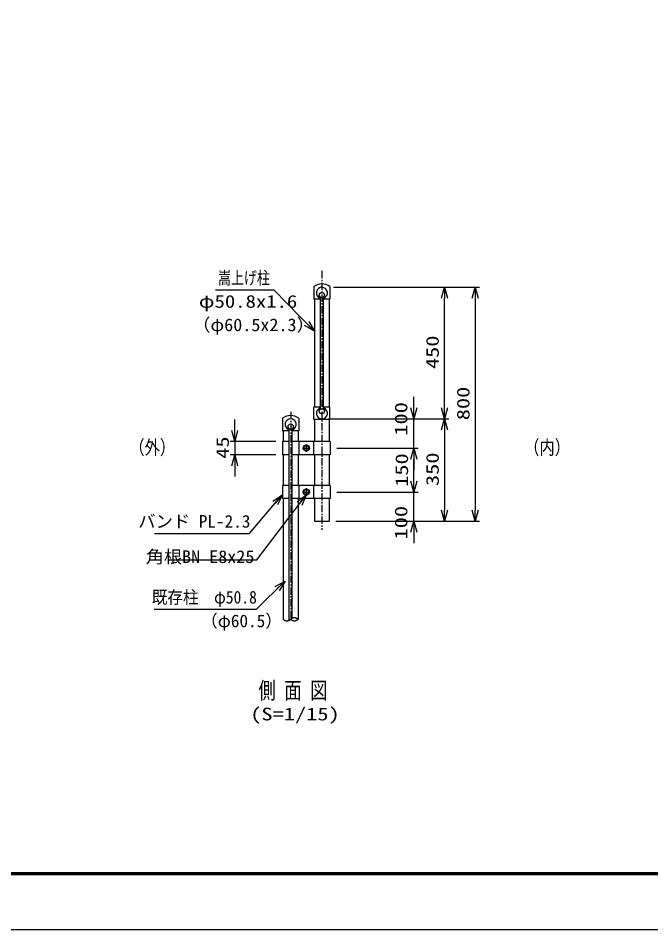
# Model space of a CAD drawing. Units: millimetres, scale not verified. Extents: x -4455 to 4455, y -3150 to 3150.
# Drawn here: x -707 to 1455, y -3150 to -33 of the extents above; entities that cross this region are included whole.
import ezdxf
from ezdxf.enums import TextEntityAlignment as Align

# ---------------------------------------------------------------- set-up
doc = ezdxf.new("R2010")
doc.units = ezdxf.units.MM
doc.header["$LTSCALE"] = 20
doc.linetypes.add('USER2', pattern=[2, 1.25, -0.25, 0.25, -0.25])
for name, color, linetype, lineweight in [('0-1_net', 2, 'Continuous', 25), ('0-2_0', 7, 'Continuous', 25), ('0-3_1', 7, 'Continuous', 25), ('0-5_band', 3, 'Continuous', 25), ('0-6_柱', 7, 'Continuous', 25), ('0-8_center', 2, 'USER2', 25), ('0-9_EXTCNT-L', 4, 'Continuous', 25), ('0-D_WAKU', 7, 'Continuous', 25)]:
    doc.layers.add(name, color=color, linetype=linetype, lineweight=lineweight)
doc.styles.add('ＭＳ ゴシック', font='')
doc.styles.get('ＭＳ ゴシック').set_extended_font_data('MS Gothic')

# ---------------------------------------------------------------- blocks, each defined once
blk = doc.blocks.new('_Open30')
at = {"layer": '0-2_0', "color": 2}
blk.add_line((0, 0), (-20, 0), dxfattribs=at)
blk.add_lwpolyline([(-20, 5.36), (0, 0), (-20, -5.36)], dxfattribs=at)

msp = doc.modelspace()

# ---------------------------------------------------------------- linework, layer by layer
at = {"layer": '0-1_net', "color": 1}
for p, q in [((370.71, -952.92), (765.17, -952.92)), ((380.71, -952.92), (870.17, -952.92)), ((353.32, -1402.91), (660.17, -1402.91)), ((353.32, -1402.91), (765.17, -1402.91)), ((386.66, -1402.91), (765.17, -1402.91)), ((381.67, -1502.92), (660.17, -1502.92)), ((381.67, -1502.92), (660.17, -1502.92)), ((381.67, -1652.92), (660.17, -1652.92)), ((381.67, -1652.92), (660.17, -1652.92)), ((378.72, -1752.92), (870.17, -1752.92)), ((378.72, -1752.92), (765.17, -1752.92)), ((378.72, -1752.92), (660.17, -1752.92))]:
    msp.add_line(p, q, dxfattribs=at)
at = {"layer": '0-1_net'}
for p, q in [((750.17, -1365.41), (750.17, -990.42)), ((855.17, -990.42), (855.17, -1715.42)), ((645.17, -1365.41), (645.17, -1327.91)), ((645.17, -1502.92), (645.17, -1402.91)), ((750.17, -1440.41), (750.17, -1715.42)), ((645.17, -1540.42), (645.17, -1577.92)), ((645.17, -1615.42), (645.17, -1540.42)), ((645.17, -1615.42), (645.17, -1577.92)), ((645.17, -1752.92), (645.17, -1652.92)), ((645.17, -1790.42), (645.17, -1827.92))]:
    msp.add_line(p, q, dxfattribs=at)
at = {"layer": '0-2_0', "color": 2}
for p, q in [((32.63, -1442.92), (32.63, -1405.42)), ((32.63, -1480.42), (32.63, -1525.42)), ((32.63, -1562.92), (32.63, -1600.42))]:
    msp.add_line(p, q, dxfattribs=at)
at = {"layer": '0-2_0', "color": 1}
for p, q in [((173.27, -1480.42), (17.63, -1480.42)), ((173.27, -1525.42), (17.63, -1525.42))]:
    msp.add_line(p, q, dxfattribs=at)
at = {"layer": '0-2_0', "color": 3}
msp.add_lwpolyline([(-4455, 3149.95), (4455, 3149.95), (4455, -3150.05), (-4455, -3150.05)], close=True, dxfattribs=at)
at = {"layer": '0-2_0'}
for points in [[(-4155, 2962.45), (4155, 2962.45), (4155, -2962.55), (-4155, -2962.55)], [(-4153.13, 2960.58), (4153.12, 2960.58), (4153.12, -2960.67), (-4153.13, -2960.67)], [(-4151.25, 2958.7), (4151.25, 2958.7), (4151.25, -2958.8), (-4151.25, -2958.8)], [(-4149.38, 2956.83), (4149.37, 2956.83), (4149.37, -2956.92), (-4149.38, -2956.92)], [(-4147.5, 2954.95), (4147.5, 2954.95), (4147.5, -2955.05), (-4147.5, -2955.05)]]:
    msp.add_lwpolyline(points, close=True, dxfattribs=at)
for points in [[(-33.01, -961.91), (166.76, -961.91), (303.69, -1101.3)], [(-243.13, -2054.05), (107.23, -2054.05), (203.43, -1959.07)]]:
    msp.add_lwpolyline(points, dxfattribs=at)
at = {"layer": '0-2_0', "color": 3}
for points in [[(-241.82, -1794.51), (83.44, -1794.51), (194.13, -1664.26)], [(-191.56, -1885.43), (108.6, -1885.43), (275.94, -1664.85)]]:
    msp.add_lwpolyline(points, dxfattribs=at)
at = {"layer": '0-3_1'}
for p, q in [((303.32, -950.41), (303.32, -993.41)), ((325.82, -993.41), (303.32, -993.41)), ((325.35, -986.52), (320.23, -981.4)), ((325.82, -1369.03), (325.82, -986.79)), ((335.82, -1369.03), (335.82, -986.79)), ((336.28, -986.52), (341.4, -981.4)), ((303.32, -1405.41), (303.32, -1362.41)), ((325.82, -1362.41), (303.32, -1362.41)), ((325.35, -1369.3), (320.23, -1374.42)), ((358.32, -1362.41), (335.82, -1362.41)), ((336.28, -1369.3), (341.4, -1374.42)), ((358.32, -1405.41), (358.32, -1362.41)), ((196.62, -1400.41), (196.62, -1443.41)), ((251.62, -1400.41), (251.62, -1443.41)), ((218.65, -1436.52), (213.53, -1431.4)), ((229.58, -1436.52), (234.7, -1431.4)), ((358.32, -1405.41), (303.32, -1405.41)), ((219.12, -1443.41), (196.62, -1443.41)), ((219.17, -2092.08), (219.12, -1436.79)), ((229.17, -2085.44), (229.12, -1436.79)), ((251.62, -1443.41), (229.12, -1443.41))]:
    msp.add_line(p, q, dxfattribs=at)
msp.add_lwpolyline([(358.32, -950.41), (358.32, -993.41), (335.82, -993.41)], dxfattribs=at)
for centre in [(330.82, -979.31), (330.82, -1376.51), (224.12, -1429.31)]:
    msp.add_circle(centre, 9, dxfattribs=at)
for centre, radius, start, end in [((330.82, -987.93), 46.52, 53.75753, 126.24036), ((330.84, -971.91), 19, 292.92938, 245.65717), ((323.84, -987.38), 2, 245.55466, 10.65671), ((337.84, -987.39), 2, 169.34322, 276.63275), ((330.84, -1383.91), 19, 114.34283, 67.07062), ((323.84, -1368.44), 2, 349.34329, 114.44534), ((337.84, -1368.43), 2, 83.36725, 190.65678), ((224.12, -1437.93), 46.52, 53.75753, 126.24036), ((224.14, -1421.91), 19, 292.92938, 245.65717), ((217.14, -1437.38), 2, 245.55466, 10.65671), ((231.14, -1437.39), 2, 169.34322, 276.63275)]:
    msp.add_arc(centre, radius, start, end, dxfattribs=at)
at = {"layer": '0-5_band'}
for p, q in [((219.17, -1480.42), (195.77, -1480.42)), ((195.77, -1480.42), (195.77, -1525.42)), ((359.17, -1480.42), (229.17, -1480.42)), ((252.47, -1480.42), (252.47, -1525.42)), ((277.47, -1493.14), (268.95, -1498.06)), ((277.47, -1490), (277.47, -1515.83)), ((277.47, -1493.14), (285.98, -1498.06)), ((302.47, -1480.42), (302.47, -1525.42)), ((359.17, -1480.42), (359.17, -1525.42)), ((219.17, -1525.42), (195.77, -1525.42)), ((302.47, -1525.42), (229.17, -1525.42)), ((359.17, -1525.42), (262.47, -1525.42)), ((264.55, -1502.92), (290.38, -1502.92)), ((268.95, -1498.06), (268.95, -1507.77)), ((277.47, -1512.69), (268.95, -1507.77)), ((277.47, -1512.69), (285.98, -1507.77)), ((285.98, -1507.77), (285.98, -1498.06)), ((195.77, -1630.42), (195.77, -1675.42)), ((219.17, -1630.42), (195.77, -1630.42)), ((359.17, -1630.42), (229.17, -1630.42)), ((252.47, -1630.42), (252.47, -1675.42)), ((277.47, -1643.14), (268.95, -1648.06)), ((268.95, -1648.06), (268.95, -1657.77)), ((277.47, -1640), (277.47, -1665.83)), ((277.47, -1643.14), (285.98, -1648.06)), ((285.98, -1657.77), (285.98, -1648.06)), ((302.47, -1630.42), (302.47, -1675.42)), ((359.17, -1630.42), (359.17, -1675.42)), ((219.17, -1675.42), (195.77, -1675.42)), ((302.47, -1675.42), (229.17, -1675.42)), ((359.17, -1675.42), (262.47, -1675.42)), ((264.55, -1652.92), (290.38, -1652.92)), ((277.47, -1662.69), (268.95, -1657.77)), ((277.47, -1662.69), (285.98, -1657.77))]:
    msp.add_line(p, q, dxfattribs=at)
for centre, radius in [((277.47, -1502.92), 10.5), ((277.47, -1502.92), 8.52), ((277.47, -1652.92), 10.5), ((277.47, -1652.92), 8.52)]:
    msp.add_circle(centre, radius, dxfattribs=at)
at = {"layer": '0-6_柱'}
for p, q in [((305.42, -993.41), (305.42, -1362.41)), ((356.21, -993.41), (356.22, -1362.41)), ((305.42, -1405.41), (305.42, -1480.42)), ((356.22, -1405.41), (356.22, -1480.42)), ((198.66, -1443.41), (198.72, -1480.42)), ((249.47, -1443.41), (249.52, -1480.42)), ((198.72, -1525.42), (198.72, -1630.42)), ((249.52, -1525.42), (249.52, -1630.42)), ((305.42, -1525.42), (305.42, -1630.42)), ((356.22, -1525.42), (356.22, -1630.42)), ((198.72, -1675.42), (198.72, -2088.79)), ((249.52, -1675.42), (249.52, -2088.79)), ((356.22, -1675.42), (356.22, -1752.92))]:
    msp.add_line(p, q, dxfattribs=at)
msp.add_lwpolyline([(305.42, -1675.42), (305.42, -1752.92), (356.22, -1752.92)], dxfattribs=at)
at = {"layer": '0-8_center'}
for p, q in [((330.82, -897.11), (330.82, -1782.59)), ((224.12, -1379.05), (224.12, -2088.79))]:
    msp.add_line(p, q, dxfattribs=at)
at = {"layer": '0-9_EXTCNT-L'}
for points in [[(229.71, -2085.13), (229.2, -2085.42), (228.69, -2085.73), (228.18, -2086.04), (227.67, -2086.36), (227.17, -2086.69), (226.66, -2087.03), (226.15, -2087.38), (225.64, -2087.73), (225.13, -2088.08), (224.63, -2088.43), (224.12, -2088.79)], [(249.52, -2088.79), (249.01, -2088.43), (248.5, -2088.08), (247.99, -2087.73), (247.49, -2087.38), (246.98, -2087.03), (246.47, -2086.69), (245.96, -2086.36), (245.45, -2086.04), (244.95, -2085.73), (244.44, -2085.42), (243.93, -2085.13), (243.42, -2084.85), (242.91, -2084.58), (242.41, -2084.33), (241.9, -2084.09), (241.39, -2083.87), (240.88, -2083.67), (240.37, -2083.49), (239.87, -2083.33), (239.36, -2083.19), (238.85, -2083.08), (238.34, -2082.98), (237.83, -2082.92), (237.33, -2082.87), (236.82, -2082.86), (236.31, -2082.87), (235.8, -2082.92), (235.29, -2082.98), (234.79, -2083.08), (234.28, -2083.19), (233.77, -2083.33), (233.26, -2083.49), (232.75, -2083.67), (232.25, -2083.87), (231.74, -2084.09), (231.23, -2084.33), (230.72, -2084.58), (230.21, -2084.85), (229.71, -2085.13)], [(204.3, -2092.45), (203.8, -2092.16), (203.29, -2091.85), (202.78, -2091.54), (202.27, -2091.21), (201.76, -2090.88), (201.26, -2090.54), (200.75, -2090.2), (200.24, -2089.85), (199.73, -2089.5), (199.22, -2089.14), (198.72, -2088.79)], [(224.12, -2088.79), (223.61, -2089.14), (223.1, -2089.5), (222.59, -2089.85), (222.08, -2090.2), (221.58, -2090.54), (221.07, -2090.88), (220.56, -2091.21), (220.05, -2091.54), (219.54, -2091.85), (219.04, -2092.16), (218.53, -2092.45), (218.02, -2092.73), (217.51, -2093), (217, -2093.25), (216.5, -2093.48), (215.99, -2093.7), (215.48, -2093.9), (214.97, -2094.08), (214.46, -2094.24), (213.96, -2094.38), (213.45, -2094.5), (212.94, -2094.59), (212.43, -2094.66), (211.92, -2094.7), (211.42, -2094.72), (210.91, -2094.7), (210.4, -2094.66), (209.89, -2094.59), (209.38, -2094.5), (208.88, -2094.38), (208.37, -2094.24), (207.86, -2094.08), (207.35, -2093.9), (206.84, -2093.7), (206.34, -2093.48), (205.83, -2093.25), (205.32, -2093), (204.81, -2092.73), (204.3, -2092.45)], [(229.71, -2092.45), (229.2, -2092.16), (228.69, -2091.85), (228.18, -2091.54), (227.67, -2091.21), (227.17, -2090.88), (226.66, -2090.54), (226.15, -2090.2), (225.64, -2089.85), (225.13, -2089.5), (224.63, -2089.14), (224.12, -2088.79)], [(249.52, -2088.79), (249.01, -2089.14), (248.5, -2089.5), (247.99, -2089.85), (247.49, -2090.2), (246.98, -2090.54), (246.47, -2090.88), (245.96, -2091.21), (245.45, -2091.54), (244.95, -2091.85), (244.44, -2092.16), (243.93, -2092.45), (243.42, -2092.73), (242.91, -2093), (242.41, -2093.25), (241.9, -2093.48), (241.39, -2093.7), (240.88, -2093.9), (240.37, -2094.08), (239.87, -2094.24), (239.36, -2094.38), (238.85, -2094.5), (238.34, -2094.59), (237.83, -2094.66), (237.33, -2094.7), (236.82, -2094.72), (236.31, -2094.7), (235.8, -2094.66), (235.29, -2094.59), (234.79, -2094.5), (234.28, -2094.38), (233.77, -2094.24), (233.26, -2094.08), (232.75, -2093.9), (232.25, -2093.7), (231.74, -2093.48), (231.23, -2093.25), (230.72, -2093), (230.21, -2092.73), (229.71, -2092.45)]]:
    msp.add_lwpolyline(points, dxfattribs=at)
at = {"layer": '0-D_WAKU', "color": 3}
msp.add_lwpolyline([(-4455, 3149.95), (4455, 3149.95), (4455, -3150.05), (-4455, -3150.05)], close=True, dxfattribs=at)
at = {"layer": '0-D_WAKU'}
for points in [[(-4155, 2962.45), (4155, 2962.45), (4155, -2962.55), (-4155, -2962.55)], [(-4153.13, 2960.58), (4153.12, 2960.58), (4153.12, -2960.67), (-4153.13, -2960.67)], [(-4151.25, 2958.7), (4151.25, 2958.7), (4151.25, -2958.8), (-4151.25, -2958.8)], [(-4149.38, 2956.83), (4149.37, 2956.83), (4149.37, -2956.92), (-4149.38, -2956.92)], [(-4147.5, 2954.95), (4147.5, 2954.95), (4147.5, -2955.05), (-4147.5, -2955.05)]]:
    msp.add_lwpolyline(points, close=True, dxfattribs=at)

# ---------------------------------------------------------------- block references
at = {"layer": '0-1_net', "xscale": 1.875, "yscale": 1.875}
for p, rotation in [((750.17, -952.92), 90), ((855.17, -952.92), 90), ((645.17, -1402.91), 270), ((750.17, -1402.91), 270), ((750.17, -1402.91), 90), ((645.17, -1502.92), 90), ((645.17, -1502.92), 90), ((645.17, -1652.92), 270), ((645.17, -1652.92), 270), ((750.17, -1752.92), 270), ((855.17, -1752.92), 270), ((645.17, -1752.92), 90)]:
    msp.add_blockref('_Open30', p, dxfattribs=dict(at, rotation=rotation))
at = {"layer": '0-2_0', "xscale": 1.875, "yscale": 1.875}
for p, rotation in [((305.46, -1103.07), 315.00729), ((32.63, -1480.42), 270), ((32.63, -1525.42), 90), ((195.77, -1662.38), 49.00898), ((277.47, -1662.86), 52.40512), ((205.24, -1957.34), 43.89804)]:
    msp.add_blockref('_Open30', p, dxfattribs=dict(at, rotation=rotation))

# ---------------------------------------------------------------- texts
at = {"layer": '0-1_net', "color": 3, "style": 'ＭＳ ゴシック', "width": 1.3}
for s, p in [('450', (743.5, -1232.56)), ('800', (848.5, -1407.56)), ('100', (636, -1460.29)), ('150', (638.5, -1635.29)), ('350', (743.5, -1632.56)), ('100', (636, -1815.24))]:
    msp.add_text(s, height=43.26, rotation=90, dxfattribs=at).set_placement(p, align=Align.BOTTOM_LEFT)
at = {"layer": '0-2_0', "color": 3, "style": 'ＭＳ ゴシック'}
for s, height, width, p in [('嵩上げ柱', 43.26, 0.75, (-24.14, -955.24)), ('φ50.8x1.6', 43.3, 1.2, (-89.86, -1035.82)), ('（φ60.5x2.3）', 43.3, 1.05, (-112.24, -1115.82)), ('（外）', 48.09, 0.8, (-327.84, -1538.77)), ('（内）', 48.09, 0.8, (1022.07, -1538.77)), ('角根BN E8x25', 43.3, 1.05, (-271.37, -1908.76)), ('既存柱\u3000φ50.8', 43.3, 0.9, (-250.51, -2047.38)), ('側 面 図', 57.77, 0.75, (113.97, -2377.58)), ('(S=1/15)', 43.26, 1.3, (85.8, -2446.94))]:
    msp.add_text(s, height=height, dxfattribs=dict(at, width=width)).set_placement(p, align=Align.BOTTOM_LEFT)
at = {"layer": '0-2_0', "color": 3, "style": 'ＭＳ ゴシック', "width": 1.3}
msp.add_text('45', height=43.26, rotation=90, dxfattribs=at).set_placement((25.96, -1539.34), align=Align.BOTTOM_LEFT)
at = {"layer": '0-2_0', "color": 3, "style": 'ＭＳ ゴシック'}
for s, height, p in [('バンド PL-2.3', 43.3, (-296.89, -1787.84)), ('（φ60.5）', 43.26, (-84.21, -2128.36))]:
    msp.add_text(s, height=height, dxfattribs=at).set_placement(p, align=Align.BOTTOM_LEFT)

doc.saveas('drawing.dxf')
